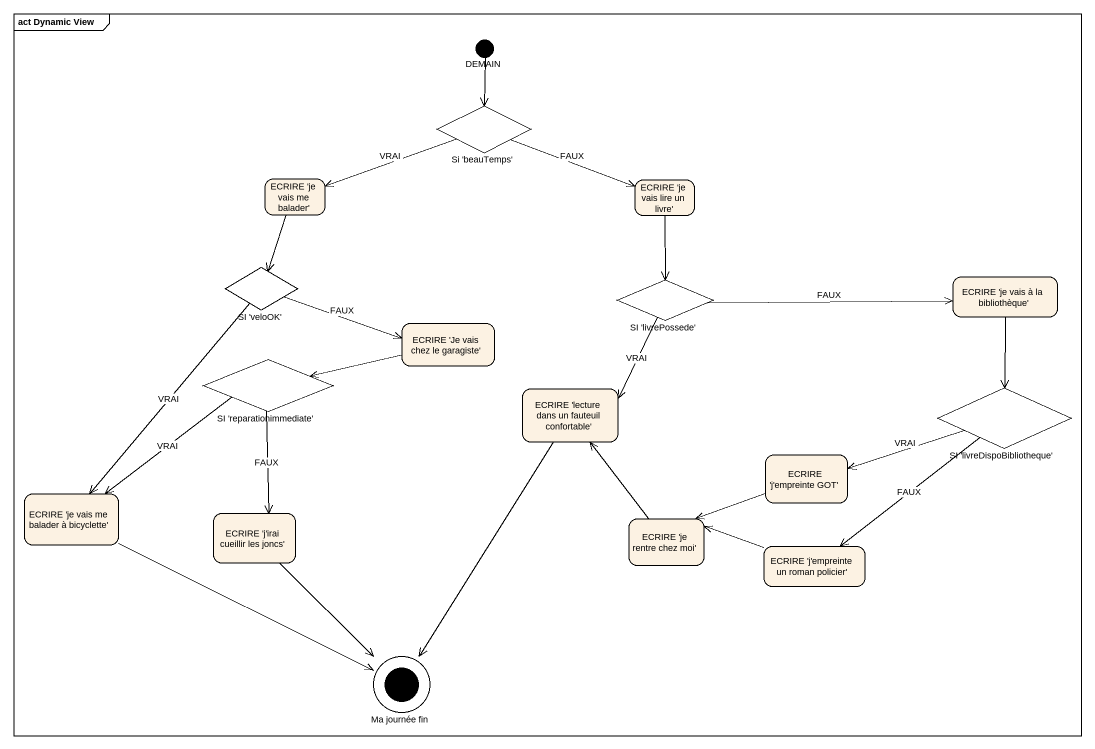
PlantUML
@startuml
mainframe act Dynamic View
hide empty description
state DEMAIN <<start>>
state "Si 'beauTemps'" as Si_beauTemps <<choice>>
state "ECRIRE 'je vais me balader'" as ECRIRE_je_vais_me_balader
state "ECRIRE 'je vais lire un livre'" as ECRIRE_je_vais_lire_un_livre
state "SI 'veloOK'" as SI_veloOK <<choice>>
state "SI 'livrePossede'" as SI_livrePossede <<choice>>
state "ECRIRE 'je vais à la bibliothèque'" as ECRIRE_je_vais_à_la
state "ECRIRE 'Je vais chez le garagiste'" as ECRIRE_Je_vais_chez_le
state "SI 'reparationimmediate'" as SI_reparationimmediate <<choice>>
state "ECRIRE 'lecture dans un fauteuil confortable'" as ECRIRE_lecture_dans_un
state "SI 'livreDispoBibliotheque'" as SI_livreDispoBibliotheque <<choice>>
state "ECRIRE 'j'empreinte GOT'" as ECRIRE_j_empreinte_GOT
state "ECRIRE 'je vais me balader à bicyclette'" as ECRIRE_je_vais_me_balader_à
state "ECRIRE 'j'irai cueillir les joncs'" as ECRIRE_j_irai_cueillir_les
state "ECRIRE 'je rentre chez moi'" as ECRIRE_je_rentre_chez_moi
state "ECRIRE 'j'empreinte un roman policier'" as ECRIRE_j_empreinte_un_roman
state "Ma journée fin" as Ma_journée_fin <<end>>
DEMAIN --> Si_beauTemps
Si_beauTemps -left-> ECRIRE_je_vais_me_balader : VRAI
Si_beauTemps -right-> ECRIRE_je_vais_lire_un_livre : FAUX
ECRIRE_je_vais_me_balader --> SI_veloOK
ECRIRE_je_vais_lire_un_livre --> SI_livrePossede
SI_veloOK -right-> ECRIRE_Je_vais_chez_le : FAUX
SI_veloOK --> ECRIRE_je_vais_me_balader_à : VRAI
SI_livrePossede -right-> ECRIRE_je_vais_à_la : FAUX
SI_livrePossede --> ECRIRE_lecture_dans_un : VRAI
ECRIRE_je_vais_à_la --> SI_livreDispoBibliotheque
ECRIRE_Je_vais_chez_le -left-> SI_reparationimmediate
SI_reparationimmediate --> ECRIRE_je_vais_me_balader_à : VRAI
SI_reparationimmediate --> ECRIRE_j_irai_cueillir_les : FAUX
ECRIRE_lecture_dans_un --> Ma_journée_fin
SI_livreDispoBibliotheque -left-> ECRIRE_j_empreinte_GOT : VRAI
SI_livreDispoBibliotheque --> ECRIRE_j_empreinte_un_roman : FAUX
ECRIRE_j_empreinte_GOT -left-> ECRIRE_je_rentre_chez_moi
ECRIRE_je_vais_me_balader_à -right-> Ma_journée_fin
ECRIRE_j_irai_cueillir_les --> Ma_journée_fin
ECRIRE_je_rentre_chez_moi -up-> ECRIRE_lecture_dans_un
ECRIRE_j_empreinte_un_roman -left-> ECRIRE_je_rentre_chez_moi
@enduml
